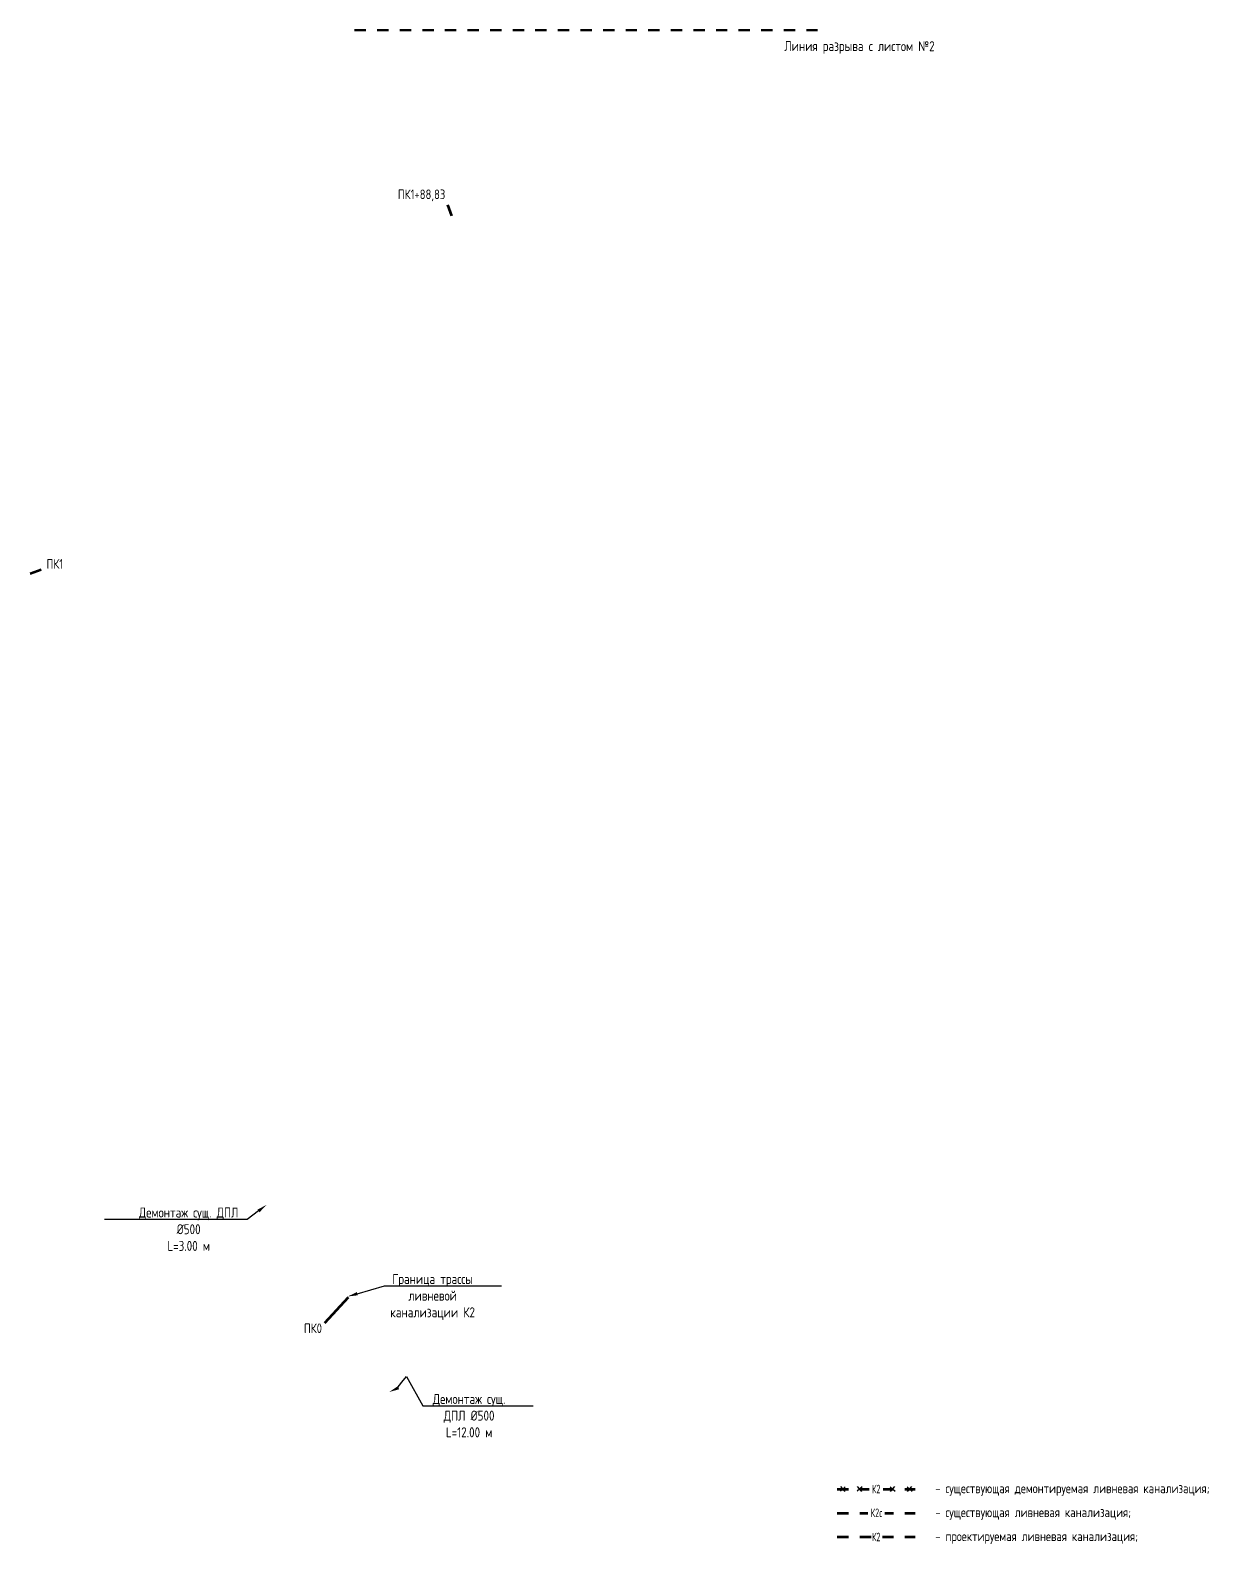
# Model space of a CAD drawing. Header units: millimetres. Extents: x 23834235 to 25435680, y -11289 to 22860162.
# Drawn here: x 23834235 to 23981478, y 22273787 to 22462879 of the extents above; entities that cross this region are included whole.
import ezdxf
from ezdxf import colors
from ezdxf.entities.mleader import LeaderData, LeaderLine
from ezdxf.math import Vec2, Vec3

# ---------------------------------------------------------------- set-up
doc = ezdxf.new("R2010")
doc.units = ezdxf.units.MM
doc.set_wipeout_variables(frame=1)
doc.linetypes.add('Штриховая', pattern=[2822.222233, 1411.111116, -1411.111116])
for name, color, linetype, lineweight in [('Text blocks_Ном._пера__28', 7, 'Continuous', 13), ('ВК_Текст', 7, 'Continuous', 25), ('Пикеты', 1, 'Continuous', 60), ('Труба К2', 7, 'Continuous', 60)]:
    doc.layers.add(name, color=color, linetype=linetype, lineweight=lineweight)
doc.layers.add('Выноски', color=7, linetype='Continuous')
doc.styles.add('GOST 2.304', font='GOST_type.ttf')
doc.styles.add('GOST_100', font='cs_gost2304.shx', dxfattribs={"width": 0.7, "height": 300})

# ---------------------------------------------------------------- blocks, each defined once
blk = doc.blocks.new('*U4')
at = {"color": 255}
blk.add_wipeout([(-200, 125), (200, 125), (200, -125), (-200, -125)], dxfattribs=at)
at = {"layer": 'ВК_Текст', "insert": (0, 0), "char_height": 250, "attachment_point": 5, "style": 'GOST_100'}
blk.add_mtext('К2', dxfattribs=at)
blk = doc.blocks.new('hdsgth')
at = {"color": 255}
blk.add_wipeout([(-1038, 533), (1038, 533), (1038, -533), (-1038, -533)], dxfattribs=at)
at = {"layer": 'ВК_Текст', "insert": (51, 25), "char_height": 1066.7, "attachment_point": 5, "rotation": 359.99126, "style": 'GOST_100'}
blk.add_mtext('К2c', dxfattribs=at)

msp = doc.modelspace()

# ---------------------------------------------------------------- linework, layer by layer
at = {"color": 1, "linetype": 'Штриховая', "lineweight": 50}
msp.add_line((23874760.598, 22462878.662, 115163), (23932634.269, 22462878.662, 115163), dxfattribs=at)
for p, q in [((23936072.918, 22280888.334, 72631.988), (23935457.548, 22280354.315, -72639.161)), ((23936032.243, 22280313.639, 72631.988), (23935498.223, 22280929.01, -72639.161)), ((23943795.377, 22280888.334, 72631.988), (23944410.747, 22280354.315, -72639.161)), ((23943836.052, 22280313.639, 72631.988), (23944370.072, 22280929.01, -72639.161))]:
    msp.add_line(p, q)
at = {"layer": 'Пикеты', "color": 240, "lineweight": 70, "true_color": 0xed1f24}
for p, q in [((23886911.288, 22439692.712), (23886412.88, 22441056.107)), ((23835596.069, 22395479.2), (23834234.713, 22394975.251)), ((23871023.574, 22301403.208, -126680), (23873999.584, 22304582.622, -126680))]:
    msp.add_line(p, q, dxfattribs=at)
at = {"layer": 'Труба К2', "linetype": 'Штриховая'}
for p, q in [((23935053.39, 22280621.359), (23944814.905, 22280621.359)), ((23935053.39, 22277626.478), (23944814.905, 22277626.478))]:
    msp.add_line(p, q, dxfattribs=at)

# ---------------------------------------------------------------- block references
at = {"layer": 'ВК_Текст', "xscale": 4.266666666666672, "yscale": 4.266666666666672, "zscale": 4.266666666666672}
msp.add_blockref('*U4', (23939934.066, 22274631.596), dxfattribs=at)

# ---------------------------------------------------------------- texts
at = {"insert": (23928452.578, 22461544.265), "char_height": 1250, "attachment_point": 1, "rotation": 359.89890485, "style": 'GOST 2.304'}
msp.add_mtext_dynamic_manual_height_columns('Линия разрыва с листом №2', width=25694.82588, gutter_width=12.5, heights=[0], dxfattribs=at)
at = {"layer": 'Text blocks_Ном._пера__28', "style": 'GOST 2.304'}
for s, p in [('- существующая демонтируемая ливневая канализация;', (23947305.827, 22280103.815)), ('- существующая ливневая канализация;', (23947305.827, 22277108.933)), ('- проектируемая ливневая канализация;', (23947305.827, 22274114.052))]:
    msp.add_text(s, height=1200, dxfattribs=at).set_placement(p)
at = {"layer": 'Пикеты', "style": 'GOST 2.304'}
for s, p in [('ПК1+88,83', (23880152.292, 22441781.823, -228747)), ('ПК1', (23836267.677, 22395605.839, -344094)), ('ПК0', (23868422.702, 22300104.015, -228419))]:
    msp.add_text(s, height=1200, dxfattribs=at).set_placement(p)

# ---------------------------------------------------------------- leaders
at = {"layer": 'Выноски', "color": 0, "lineweight": -2}
ml = msp.add_multileader_mtext('Standard', dxfattribs=at)
ml.set_content('{\\C0;Демонтаж сущ. ДПЛ\\P%%C500\\PL=3.00 м}', color=5, style='GOST 2.304')
ml.set_leader_properties(lineweight=-3)
ml.build(insert=Vec2(0, 0))
ml.multileader.update_dxf_attribs({"text_left_attachment_type": 6, "text_right_attachment_type": 6, "dogleg_length": 1, "arrow_head_size": 1250, "scale": 500})
ctx = ml.context
ctx.base_point, ctx.scale, ctx.char_height, ctx.arrow_head_size, ctx.landing_gap_size, ctx.plane_origin = Vec3(23846809.824, 22314292.705), 500, 1250, 1250, 900, Vec3(23841906.599, 22286817.929)
ctx.left_attachment, ctx.right_attachment, ctx.text_align_type = 6, 6, 1
notes = []
notes.append((ctx, [(1, (1, 1, 0), (23861341.909, 22314292.705), (-1, 0), 99.848, [(1, [(23863747.461, 22316120.077)], 0, [])])]))
ctx.mtext.insert, ctx.mtext.alignment, ctx.mtext.flow_direction = Vec3(23854025.943, 22315792.705), 2, 5
ml = msp.add_multileader_mtext('Standard', dxfattribs=at)
ml.set_content('{\\C0;Граница трассы\\Pливневой\\Pканализации К2}', color=5, style='GOST 2.304')
ml.set_leader_properties(lineweight=-3)
ml.build(insert=Vec2(0, 0))
ml.multileader.update_dxf_attribs({"text_left_attachment_type": 6, "text_right_attachment_type": 6, "dogleg_length": 1, "arrow_head_size": 1250, "scale": 500})
ctx = ml.context
ctx.base_point, ctx.scale, ctx.char_height, ctx.arrow_head_size, ctx.landing_gap_size, ctx.plane_origin = Vec3(23878574.287, 22305991.262, -126680), 500, 1250, 1250, 900, Vec3(23881441.762, 22301335.095, -126680)
ctx.left_attachment, ctx.right_attachment, ctx.text_align_type = 6, 6, 1
notes.append((ctx, [(0, (1, 1, 0), (23878474.44, 22305991.262, -126680), (1, 0), 99.848, [(1, [(23873897.068, 22304678.58, -126680)], 0, [])])]))
ctx.mtext.insert, ctx.mtext.alignment, ctx.mtext.flow_direction = Vec3(23884508.687, 22307491.262, -126680), 2, 5
ml = msp.add_multileader_mtext('Standard', dxfattribs=at)
ml.set_content('{\\C0;Демонтаж сущ.\\PДПЛ %%C500\\PL=12.00 м}', color=5, style='GOST 2.304')
ml.set_leader_properties(lineweight=-3)
ml.build(insert=Vec2(0, 0))
ml.multileader.update_dxf_attribs({"text_left_attachment_type": 6, "text_right_attachment_type": 6, "dogleg_length": 1, "arrow_head_size": 1250, "scale": 500})
ctx = ml.context
ctx.base_point, ctx.scale, ctx.char_height, ctx.arrow_head_size, ctx.landing_gap_size, ctx.plane_origin = Vec3(23883400.938, 22290999.958, 105124), 500, 1250, 1250, 900, Vec3(23867412.344, 22268160.252, 105124)
ctx.left_attachment, ctx.right_attachment, ctx.text_align_type = 6, 6, 1
notes.append((ctx, [(0, (1, 1, 0), (23883301.09, 22290999.958, 105124), (1, 0), 99.848, [(4, [(23879092.459, 22292745.701, 105124), (23880084.358, 22293206.342, 105124), (23880640.114, 22293964.465, 105124), (23881262.115, 22294682.657, 105124)], 0, [])])]))
ctx.mtext.insert, ctx.mtext.alignment, ctx.mtext.flow_direction = Vec3(23889067.289, 22292499.958, 105124), 2, 5
for ctx, leaders in notes:
    for number, flags, end, landing, length, lines in leaders:
        leader = LeaderData()
        leader.index, (leader.has_last_leader_line, leader.has_dogleg_vector, leader.attachment_direction) = number, flags
        leader.last_leader_point, leader.dogleg_vector, leader.dogleg_length = Vec3(end), Vec3(landing), length
        for number, points, colour, breaks in lines:
            line = LeaderLine()
            line.index, line.vertices, line.color, line.breaks = number, Vec3.list(points), colors.encode_raw_color(colour), breaks
            leader.lines.append(line)
        ctx.leaders.append(leader)

# ---------------------------------------------------------------- next in the draw order: linework, layer by layer
at = {"layer": 'Труба К2', "linetype": 'Штриховая'}
msp.add_line((23935053.39, 22274631.596), (23944814.905, 22274631.596), dxfattribs=at)

# ---------------------------------------------------------------- next in the draw order: block references
msp.add_blockref('hdsgth', (23939934.147, 22277626.636))
at = {"layer": 'ВК_Текст', "xscale": 4.266666666666672, "yscale": 4.266666666666672, "zscale": 4.266666666666672}
msp.add_blockref('*U4', (23939934.147, 22280621.359), dxfattribs=at)

# ---------------------------------------------------------------- next in the draw order: linework, layer by layer
for p, q in [((23938182.041, 22280888.334, 72643.822), (23937566.671, 22280354.315, -72627.327)), ((23938141.366, 22280313.639, 72643.822), (23937607.347, 22280929.01, -72627.327)), ((23941686.254, 22280888.334, 72643.822), (23942301.624, 22280354.315, -72627.327)), ((23941726.929, 22280313.639, 72643.822), (23942260.948, 22280929.01, -72627.327))]:
    msp.add_line(p, q)

doc.saveas('drawing.dxf')
